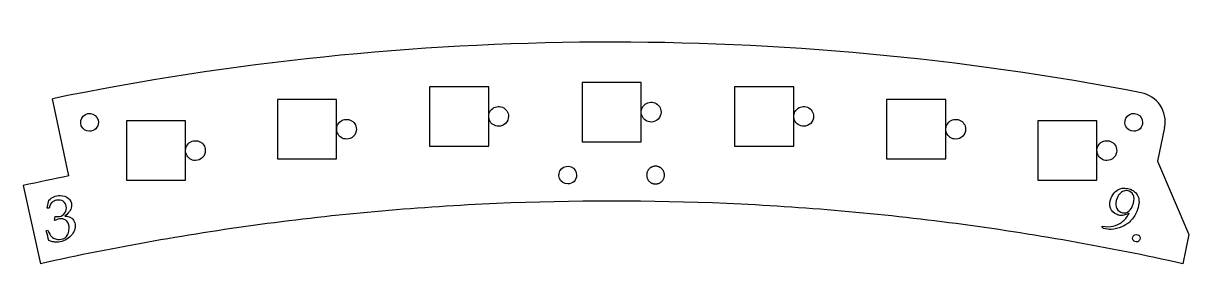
# Model space of a CAD drawing. Header units: millimetres. Extents: x 0 to 573, y 3 to 576.
# Drawn here: x 228.6 to 346.7, y 548.9 to 573.2 of the extents above; entities that cross this region are included whole.
import ezdxf

# ---------------------------------------------------------------- set-up
doc = ezdxf.new("R2010")
doc.units = ezdxf.units.MM
doc.layers.get('0').update_dxf_attribs({"linetype": 'CONTINUOUS'})
doc.layers.add('labels', color=7, linetype='CONTINUOUS')

msp = doc.modelspace()

# ---------------------------------------------------------------- linework, layer by layer
at = {"color": 7}
for points in [[(269.776, 560.79675), (275.776, 560.79675), (275.776, 566.79675), (269.776, 566.79675)], [(285.226, 561.22675), (291.226, 561.22675), (291.226, 567.22675), (285.226, 567.22675)], [(300.676, 560.79675), (306.676, 560.79675), (306.676, 566.79675), (300.676, 566.79675)], [(254.376, 559.49675), (260.376, 559.49675), (260.376, 565.49675), (254.376, 565.49675)], [(316.076, 559.49675), (322.076, 559.49675), (322.076, 565.49675), (316.076, 565.49675)], [(239.076, 557.33675), (245.076, 557.33675), (245.076, 563.33675), (239.076, 563.33675)], [(292.226, 563.22675)], [(331.376, 557.33675), (337.376, 557.33675), (337.376, 563.33675), (331.376, 563.33675)], [(235.34974, 562.288749)], [(276.776, 562.79675)], [(307.676, 562.79675)], [(341.10226, 562.288749)], [(261.376, 561.49675)], [(323.076, 561.49675)], [(246.076, 559.33675)], [(338.376, 559.33675)], [(283.781394, 556.95603)]]:
    msp.add_lwpolyline(points, close=True, dxfattribs=at)
for points in [[(233.257632, 557.775701), (231.5937, 565.587639)], [(344.220409, 562.672845), (343.513979, 559.247981)], [(343.513979, 559.247981), (346.66348, 551.826506), (346.057583, 548.889038)], [(228.642001, 556.79314), (230.395545, 548.889289)]]:
    msp.add_lwpolyline(points, dxfattribs=at)
for points in [[(341.866876, 566.181668), (305.42561, 573.214278), (267.9571, 573.012477), (231.5937, 565.58775)], [(343.774432, 564.917448), (343.332528, 565.576294), (342.645848, 566.031422), (341.8669, 566.18175)], [(234.713344, 563.825145), (234.970742, 564.082544), (235.357848, 564.159544), (235.694155, 564.020241)], [(275.85212, 563.414066), (275.697339, 563.787741), (275.782895, 564.217859), (276.068893, 564.503857)], [(276.068893, 564.503857), (276.354891, 564.789855), (276.785009, 564.87541), (277.158683, 564.720629)], [(277.158683, 564.720629), (277.532358, 564.565848), (277.776, 564.201212), (277.776, 563.79675)], [(291.30212, 563.844066), (291.147339, 564.217741), (291.232895, 564.647859), (291.518893, 564.933857)], [(291.518893, 564.933857), (291.804891, 565.219855), (292.235009, 565.30541), (292.608683, 565.150629)], [(292.608683, 565.150629), (292.982358, 564.995848), (293.226, 564.631212), (293.226, 564.22675)], [(293.226, 564.22675), (293.226, 563.961533), (293.120643, 563.707179), (292.933107, 563.519643)], [(306.75212, 563.414066), (306.597339, 563.787741), (306.682895, 564.217859), (306.968893, 564.503857)], [(306.968893, 564.503857), (307.254891, 564.789855), (307.685009, 564.87541), (308.058683, 564.720629)], [(308.058683, 564.720629), (308.432358, 564.565848), (308.676, 564.201212), (308.676, 563.79675)], [(340.465864, 563.825145), (340.723262, 564.082544), (341.110368, 564.159544), (341.446675, 564.020241)], [(344.220409, 562.672845), (344.376881, 563.450582), (344.216336, 564.258602), (343.774432, 564.917448)], [(234.518249, 562.844334), (234.378946, 563.180641), (234.455946, 563.567747), (234.713344, 563.825145)], [(235.694155, 564.020241), (236.030462, 563.880938), (236.24974, 563.552765), (236.24974, 563.188749)], [(236.24974, 563.188749), (236.24974, 562.950054), (236.154919, 562.721136), (235.986136, 562.552353)], [(260.45212, 562.114066), (260.297339, 562.487741), (260.382895, 562.917859), (260.668893, 563.203857)], [(260.668893, 563.203857), (260.954891, 563.489855), (261.385009, 563.57541), (261.758683, 563.420629)], [(261.758683, 563.420629), (262.132358, 563.265848), (262.376, 562.901212), (262.376, 562.49675)], [(276.776, 562.79675), (276.371538, 562.79675), (276.006901, 563.040392), (275.85212, 563.414066)], [(277.483107, 563.089643), (277.29557, 562.902107), (277.041216, 562.79675), (276.776, 562.79675)], [(277.776, 563.79675), (277.776, 563.531533), (277.670643, 563.277179), (277.483107, 563.089643)], [(292.226, 563.22675), (291.821538, 563.22675), (291.456901, 563.470392), (291.30212, 563.844066)], [(292.933107, 563.519643), (292.74557, 563.332107), (292.491216, 563.22675), (292.226, 563.22675)], [(307.676, 562.79675), (307.271538, 562.79675), (306.906901, 563.040392), (306.75212, 563.414066)], [(308.383107, 563.089643), (308.19557, 562.902107), (307.941216, 562.79675), (307.676, 562.79675)], [(308.676, 563.79675), (308.676, 563.531533), (308.570643, 563.277179), (308.383107, 563.089643)], [(322.15212, 562.114066), (321.997339, 562.487741), (322.082895, 562.917859), (322.368893, 563.203857)], [(322.368893, 563.203857), (322.654891, 563.489855), (323.085009, 563.57541), (323.458683, 563.420629)], [(323.458683, 563.420629), (323.832358, 563.265848), (324.076, 562.901212), (324.076, 562.49675)], [(340.270768, 562.844334), (340.131465, 563.180641), (340.208466, 563.567747), (340.465864, 563.825145)], [(341.446675, 564.020241), (341.782982, 563.880938), (342.00226, 563.552765), (342.00226, 563.188749)], [(342.00226, 563.188749), (342.00226, 562.950054), (341.907439, 562.721136), (341.738656, 562.552353)], [(235.34974, 562.288749), (234.985724, 562.288749), (234.657551, 562.508027), (234.518249, 562.844334)], [(235.986136, 562.552353), (235.817353, 562.38357), (235.588435, 562.288749), (235.34974, 562.288749)], [(261.376, 561.49675), (260.971538, 561.49675), (260.606901, 561.740392), (260.45212, 562.114066)], [(262.083107, 561.789643), (261.89557, 561.602107), (261.641216, 561.49675), (261.376, 561.49675)], [(262.376, 562.49675), (262.376, 562.231533), (262.270643, 561.977179), (262.083107, 561.789643)], [(323.076, 561.49675), (322.671538, 561.49675), (322.306901, 561.740392), (322.15212, 562.114066)], [(323.783107, 561.789643), (323.59557, 561.602107), (323.341216, 561.49675), (323.076, 561.49675)], [(324.076, 562.49675), (324.076, 562.231533), (323.970643, 561.977179), (323.783107, 561.789643)], [(341.10226, 562.288749), (340.738244, 562.288749), (340.410071, 562.508027), (340.270768, 562.844334)], [(341.738656, 562.552353), (341.569873, 562.38357), (341.340955, 562.288749), (341.10226, 562.288749)], [(245.15212, 559.954066), (244.997339, 560.327741), (245.082895, 560.757859), (245.368893, 561.043857)], [(245.368893, 561.043857), (245.654891, 561.329855), (246.085009, 561.41541), (246.458683, 561.260629)], [(246.458683, 561.260629), (246.832358, 561.105848), (247.076, 560.741212), (247.076, 560.33675)], [(337.45212, 559.954066), (337.297339, 560.327741), (337.382895, 560.757859), (337.668893, 561.043857)], [(337.668893, 561.043857), (337.954891, 561.329855), (338.385009, 561.41541), (338.758683, 561.260629)], [(338.758683, 561.260629), (339.132358, 561.105848), (339.376, 560.741212), (339.376, 560.33675)], [(246.076, 559.33675), (245.671538, 559.33675), (245.306901, 559.580392), (245.15212, 559.954066)], [(246.783107, 559.629643), (246.59557, 559.442107), (246.341216, 559.33675), (246.076, 559.33675)], [(247.076, 560.33675), (247.076, 560.071533), (246.970643, 559.817179), (246.783107, 559.629643)], [(338.376, 559.33675), (337.971538, 559.33675), (337.606901, 559.580392), (337.45212, 559.954066)], [(339.083107, 559.629643), (338.89557, 559.442107), (338.641216, 559.33675), (338.376, 559.33675)], [(339.376, 560.33675), (339.376, 560.071533), (339.270643, 559.817179), (339.083107, 559.629643)], [(282.949903, 557.511615), (282.8106, 557.847922), (282.8876, 558.235028), (283.144998, 558.492426)], [(283.144998, 558.492426), (283.402396, 558.749824), (283.789502, 558.826824), (284.125809, 558.687521)], [(284.125809, 558.687521), (284.462116, 558.548219), (284.681394, 558.220046), (284.681394, 557.85603)], [(291.90541, 558.329819), (291.885954, 558.298395), (291.868435, 558.265771), (291.852987, 558.232194)], [(291.969433, 558.420261), (291.946262, 558.391467), (291.924867, 558.361243), (291.90541, 558.329819)], [(292.044085, 558.502151), (292.017551, 558.476422), (291.992604, 558.449056), (291.969433, 558.420261)], [(292.128235, 558.574245), (292.09874, 558.551972), (292.070619, 558.52788), (292.044085, 558.502151)], [(292.220606, 558.635453), (292.188598, 558.616973), (292.157729, 558.596519), (292.128235, 558.574245)], [(292.319799, 558.684845), (292.285762, 558.670438), (292.252614, 558.653933), (292.220606, 558.635453)], [(292.424309, 558.721673), (292.38876, 558.711558), (292.353835, 558.699251), (292.319799, 558.684845)], [(292.532553, 558.745379), (292.496031, 558.73971), (292.459858, 558.731788), (292.424309, 558.721673)], [(292.64289, 558.755603), (292.605948, 558.754465), (292.569076, 558.751048), (292.532553, 558.745379)], [(292.753647, 558.752191), (292.716845, 558.755601), (292.679833, 558.756741), (292.64289, 558.755603)], [(292.863146, 558.735193), (292.827041, 558.7431), (292.79045, 558.74878), (292.753647, 558.752191)], [(292.969725, 558.704869), (292.934866, 558.717153), (292.89925, 558.727286), (292.863146, 558.735193)], [(293.07177, 558.661677), (293.038685, 558.678151), (293.004584, 558.692585), (292.969725, 558.704869)], [(293.167734, 558.606272), (293.136925, 558.626687), (293.104856, 558.645202), (293.07177, 558.661677)], [(293.256162, 558.539494), (293.228095, 558.563541), (293.198544, 558.585857), (293.167734, 558.606272)], [(293.335714, 558.462356), (293.310814, 558.48967), (293.28423, 558.515448), (293.256162, 558.539494)], [(293.405183, 558.376026), (293.383829, 558.406193), (293.360614, 558.435042), (293.335714, 558.462356)], [(293.463517, 558.281814), (293.446031, 558.314376), (293.426538, 558.34586), (293.405183, 558.376026)], [(293.509831, 558.181147), (293.496479, 558.215611), (293.481002, 558.249252), (293.463517, 558.281814)], [(233.257632, 557.775701), (231.716306, 557.461254), (230.177705, 557.133591), (228.642, 556.79275)], [(283.781394, 556.95603), (283.417378, 556.95603), (283.089205, 557.175308), (282.949903, 557.511615)], [(284.41779, 557.219634), (284.249007, 557.050851), (284.020089, 556.95603), (283.781394, 556.95603)], [(284.681394, 557.85603), (284.681394, 557.617335), (284.586573, 557.388417), (284.41779, 557.219634)], [(291.772313, 557.911435), (291.770038, 557.874545), (291.770038, 557.837515), (291.772313, 557.800625)], [(291.78593, 558.021404), (291.779139, 557.985074), (291.774588, 557.948324), (291.772313, 557.911435)], [(291.772313, 557.800625), (291.774588, 557.763735), (291.779139, 557.726986), (291.78593, 557.690655)], [(291.812958, 558.128867), (291.801754, 558.093647), (291.792721, 558.057735), (291.78593, 558.021404)], [(291.78593, 557.690655), (291.792721, 557.654325), (291.801754, 557.618413), (291.812958, 557.583193)], [(291.852987, 558.232194), (291.837539, 558.198617), (291.824163, 558.164088), (291.812958, 558.128867)], [(291.812958, 557.583193), (291.824163, 557.547972), (291.837539, 557.513442), (291.852987, 557.479866)], [(291.852987, 557.479866), (291.868435, 557.446289), (291.885954, 557.413665), (291.90541, 557.382241)], [(291.90541, 557.382241), (291.924867, 557.350817), (291.946262, 557.320593), (291.969433, 557.291798)], [(291.969433, 557.291798), (291.992604, 557.263004), (292.017551, 557.235638), (292.044085, 557.209909)], [(292.044085, 557.209909), (292.070619, 557.18418), (292.09874, 557.160088), (292.128235, 557.137814)], [(292.128235, 557.137814), (292.157729, 557.115541), (292.188598, 557.095087), (292.220606, 557.076607)], [(292.220606, 557.076607), (292.252614, 557.058127), (292.285762, 557.041621), (292.319799, 557.027215)], [(293.07177, 557.050383), (293.104856, 557.066857), (293.136925, 557.085372), (293.167734, 557.105788)], [(293.167734, 557.105788), (293.198544, 557.126203), (293.228095, 557.148519), (293.256162, 557.172565)], [(293.256162, 557.172565), (293.28423, 557.196612), (293.310814, 557.22239), (293.335714, 557.249704)], [(293.335714, 557.249704), (293.360614, 557.277018), (293.383829, 557.305867), (293.405183, 557.336033)], [(293.405183, 557.336033), (293.426538, 557.3662), (293.446031, 557.397684), (293.463517, 557.430246)], [(293.463517, 557.430246), (293.481002, 557.462808), (293.496479, 557.496448), (293.509831, 557.530912)], [(293.543423, 558.075552), (293.534408, 558.111396), (293.523182, 558.146683), (293.509831, 558.181147)], [(293.509831, 557.530912), (293.523182, 557.565376), (293.534408, 557.600664), (293.543423, 557.636508)], [(293.563784, 557.966629), (293.559242, 558.003309), (293.552438, 558.039709), (293.543423, 558.075552)], [(293.543423, 557.636508), (293.552438, 557.672351), (293.559242, 557.708751), (293.563784, 557.74543)], [(293.570606, 557.85603), (293.570606, 557.89299), (293.568326, 557.92995), (293.563784, 557.966629)], [(293.563784, 557.74543), (293.568326, 557.78211), (293.570606, 557.81907), (293.570606, 557.85603)], [(292.319799, 557.027215), (292.353835, 557.012809), (292.38876, 557.000501), (292.424309, 556.990387)], [(292.424309, 556.990387), (292.459858, 556.980272), (292.496031, 556.97235), (292.532553, 556.966681)], [(292.532553, 556.966681), (292.569076, 556.961012), (292.605948, 556.957595), (292.64289, 556.956457)], [(292.64289, 556.956457), (292.679833, 556.955319), (292.716845, 556.956459), (292.753647, 556.959869)], [(292.753647, 556.959869), (292.79045, 556.963279), (292.827041, 556.968959), (292.863146, 556.976866)], [(292.863146, 556.976866), (292.89925, 556.984773), (292.934866, 556.994907), (292.969725, 557.007191)], [(292.969725, 557.007191), (293.004584, 557.019475), (293.038685, 557.033909), (293.07177, 557.050383)], [(276.571679, 554.972879), (268.806687, 554.633621), (261.056517, 553.955088), (253.350707, 552.939867)], [(299.881476, 554.972828), (292.116485, 555.31212), (284.336671, 555.312137), (276.571679, 554.972879)], [(323.102439, 552.939716), (315.396633, 553.954971), (307.646466, 554.633537), (299.881476, 554.972828)], [(253.350707, 552.939867), (245.644897, 551.924646), (237.983446, 550.572736), (230.395545, 548.889289)], [(346.057583, 548.889038), (338.46969, 550.572519), (330.808244, 551.924462), (323.102439, 552.939716)]]:
    msp.add_open_spline(points, degree=3, dxfattribs=at)
at = {"layer": 'labels', "color": 5}
for points in [[(231.06891, 554.511074), (231.24288, 555.300354)], [(231.34273, 554.73658), (231.26863, 554.511072), (231.06891, 554.511074)], [(231.83886, 553.267548), (231.79376, 553.299768), (231.85496, 553.667025)], [(340.618784, 553.953152), (340.210431, 553.838554)], [(338.028608, 552.443617), (337.870512, 552.632577), (337.895517, 552.691924)], [(230.95294, 552.197997), (231.13012, 552.272087)]]:
    msp.add_lwpolyline(points, dxfattribs=at)
for points in [[(339.414927, 555.526637)], [(338.0286, 552.443599)], [(341.510084, 551.81227)]]:
    msp.add_lwpolyline(points, close=True, dxfattribs=at)
for points in [[(338.814576, 555.545335), (338.995532, 555.974823), (339.269539, 556.268389), (339.636599, 556.42603)], [(339.757432, 556.032554), (339.616654, 555.90309), (339.502485, 555.734452), (339.414927, 555.526637)], [(339.636599, 556.42603), (340.004492, 556.585651), (340.387347, 556.581654), (340.785166, 556.414042)], [(340.196755, 556.27044), (340.045483, 556.243284), (339.899042, 556.163989), (339.757432, 556.032554)], [(340.644613, 556.221586), (340.500127, 556.282462), (340.350841, 556.298746), (340.196755, 556.27044)], [(341.09594, 555.674853), (341.024643, 555.942609), (340.8742, 556.124854), (340.644613, 556.221586)], [(340.785166, 556.414042), (341.194866, 556.241423), (341.457854, 555.963986), (341.574129, 555.581729)], [(231.24288, 555.300354), (231.380327, 555.461432), (231.542477, 555.581703), (231.72933, 555.661168)], [(231.45227, 554.997526), (231.424337, 554.961012), (231.387823, 554.87403), (231.34273, 554.73658)], [(231.76798, 555.226256), (231.626233, 555.159676), (231.520997, 555.083432), (231.45227, 554.997526)], [(231.72933, 555.661168), (231.916177, 555.740632), (232.127727, 555.780365), (232.36398, 555.780365)], [(232.21577, 555.329346), (232.061137, 555.329346), (231.911873, 555.294982), (231.76798, 555.226256)], [(232.78277, 555.11028), (232.63887, 555.256324), (232.44987, 555.329346), (232.21577, 555.329346)], [(232.36398, 555.780365), (232.724793, 555.780365), (233.010437, 555.68694), (233.22091, 555.50009)], [(233.00183, 554.533623), (233.00183, 554.774165), (232.92881, 554.966384), (232.78277, 555.11028)], [(233.22091, 555.50009), (233.431383, 555.31324), (233.53662, 555.082362), (233.53662, 554.807457)], [(233.53662, 554.807457), (233.53662, 554.622754), (233.49152, 554.449864), (233.40132, 554.288786)], [(338.740107, 554.513983), (338.627977, 554.817586), (338.6528, 555.16137), (338.814576, 555.545335)], [(339.414927, 555.526637), (339.269829, 555.182256), (339.234286, 554.884937), (339.308298, 554.634679)], [(340.458776, 554.104504), (340.670803, 554.203948), (340.845195, 554.415964), (340.981952, 554.74055)], [(340.981952, 554.74055), (341.13122, 555.094828), (341.169216, 555.406263), (341.09594, 555.674853)], [(341.574129, 555.581729), (341.693223, 555.200614), (341.636857, 554.734945), (341.405032, 554.184721)], [(231.85496, 553.667025), (231.968787, 553.654138), (232.05362, 553.647695), (232.10946, 553.647695)], [(232.10946, 553.647695), (232.37148, 553.647695), (232.585177, 553.729308), (232.75055, 553.892534)], [(232.75055, 553.892534), (232.91807, 554.055759), (233.00183, 554.269455), (233.00183, 554.533623)], [(233.40132, 554.288786), (233.311113, 554.129856), (233.127483, 553.935489), (232.85043, 553.705685)], [(232.85043, 553.705685), (232.987883, 553.705685), (233.12963, 553.678838), (233.27567, 553.625145)], [(233.27567, 553.625145), (233.477557, 553.549975), (233.630047, 553.436146), (233.73314, 553.28366)], [(339.40831, 553.851405), (339.077782, 553.990666), (338.855048, 554.211525), (338.740107, 554.513983)], [(339.308298, 554.634679), (339.382312, 554.384428), (339.539061, 554.208851), (339.778546, 554.107949)], [(339.77942, 553.761455), (339.664623, 553.765549), (339.54092, 553.795532), (339.40831, 553.851405)], [(339.778546, 554.107949), (340.020009, 554.006214), (340.246753, 554.005065), (340.458776, 554.104504)], [(340.210431, 553.838554), (340.037896, 553.783065), (339.894226, 553.757365), (339.77942, 553.761455)], [(339.909131, 553.098532), (340.172433, 553.29756), (340.408984, 553.582434), (340.618784, 553.953152)], [(341.405032, 554.184721), (341.240756, 553.794822), (341.034041, 553.472908), (340.784886, 553.218979)], [(232.45096, 553.431847), (232.257667, 553.431847), (232.053633, 553.37708), (231.83886, 553.267548)], [(233.05661, 553.180566), (232.904123, 553.348086), (232.70224, 553.431847), (232.45096, 553.431847)], [(233.01473, 551.640664), (233.195137, 551.8404), (233.28534, 552.119601), (233.28534, 552.478268)], [(233.28534, 552.478268), (233.28534, 552.781094), (233.209097, 553.015193), (233.05661, 553.180566)], [(233.89099, 552.739218), (233.89099, 552.307529), (233.705213, 551.920943), (233.33366, 551.579459)], [(233.73314, 553.28366), (233.838373, 553.13332), (233.89099, 552.95184), (233.89099, 552.739218)], [(337.895517, 552.691924), (338.313361, 552.61609), (338.687884, 552.61444), (339.019085, 552.686974)], [(338.806172, 552.364188), (338.573019, 552.352889), (338.313828, 552.379359), (338.0286, 552.443599)], [(339.887143, 552.614895), (339.535815, 552.466946), (339.175491, 552.383377), (338.806172, 552.364188)], [(339.019085, 552.686974), (339.35112, 552.761486), (339.647802, 552.898672), (339.909131, 553.098532)], [(340.784886, 553.218979), (340.537716, 552.964215), (340.238468, 552.762853), (339.887143, 552.614895)], [(231.21388, 551.234752), (231.170947, 551.494624), (231.083967, 551.815705), (230.95294, 552.197997)], [(231.13012, 552.272087), (231.265427, 551.96067), (231.373887, 551.756638), (231.4555, 551.659992)], [(231.60691, 551.109112), (231.475903, 551.137032), (231.344893, 551.178912), (231.21388, 551.234752)], [(231.4555, 551.659992), (231.53926, 551.563346), (231.647717, 551.486029), (231.78087, 551.428041)], [(231.78087, 551.428041), (231.91403, 551.372201), (232.074037, 551.344281), (232.26089, 551.344281)], [(233.33366, 551.579459), (232.962107, 551.237974), (232.518607, 551.067232), (232.00316, 551.067232)], [(232.26089, 551.344281), (232.583043, 551.344281), (232.834323, 551.443075), (233.01473, 551.640664)], [(341.013504, 551.32233), (340.975398, 551.419951), (340.976359, 551.516264), (341.016388, 551.611269)], [(341.217388, 551.117573), (341.120405, 551.158435), (341.052443, 551.226687), (341.013504, 551.32233)], [(341.016388, 551.611269), (341.057247, 551.708247), (341.125499, 551.776208), (341.221145, 551.815154)], [(341.221145, 551.815154), (341.316788, 551.854093), (341.413101, 551.853132), (341.510084, 551.81227)], [(341.708117, 551.319824), (341.668089, 551.224819), (341.599833, 551.156859), (341.503351, 551.115943)], [(341.510084, 551.81227), (341.605083, 551.772244), (341.672052, 551.70441), (341.710992, 551.608767)], [(341.710992, 551.608767), (341.749935, 551.513115), (341.748976, 551.416801), (341.708117, 551.319824)], [(232.00316, 551.067232), (231.870007, 551.067232), (231.737923, 551.081192), (231.60691, 551.109112)], [(341.503351, 551.115943), (341.407708, 551.077004), (341.312387, 551.077547), (341.217388, 551.117573)]]:
    msp.add_open_spline(points, degree=3, dxfattribs=at)

doc.saveas('drawing.dxf')
